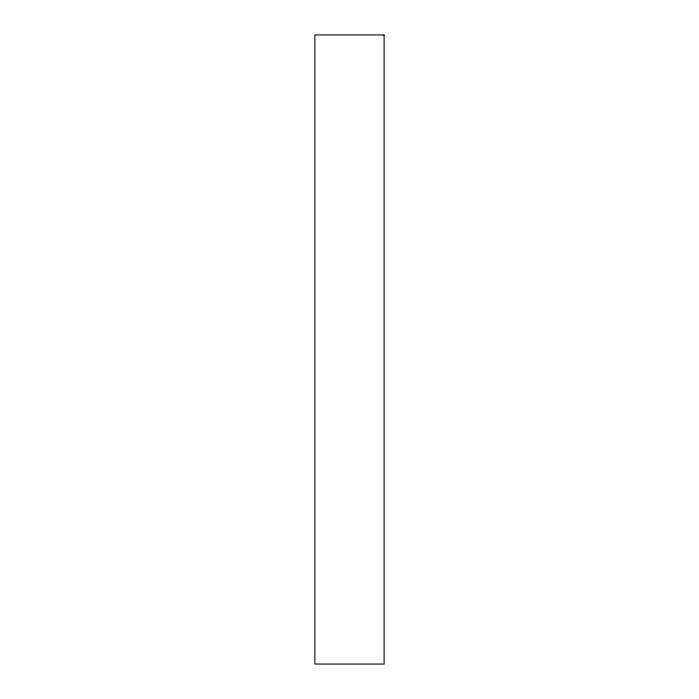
<?xml version="1.0" encoding="UTF-8"?>
<svg xmlns="http://www.w3.org/2000/svg" width="699" height="699" viewBox="0 0 699 699"><rect width="100%" height="100%" fill="white"/><g stroke="black" fill="none" stroke-linecap="round" stroke-linejoin="round"><path stroke-width="1.05" d="M384.101 34.95L314.899 34.95L314.899 664.05L384.101 664.05L384.101 34.95"/></g></svg>
